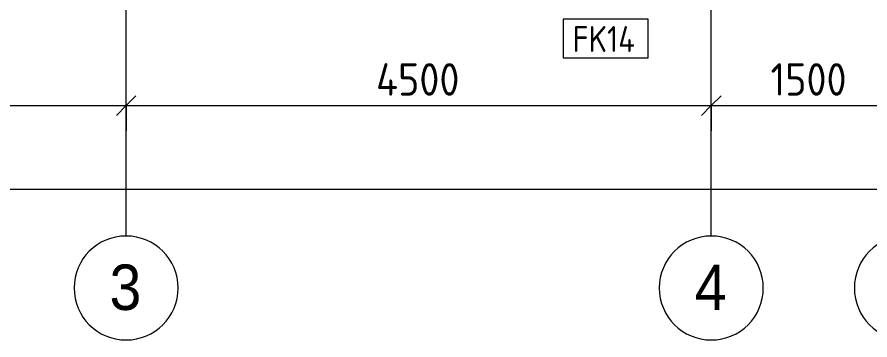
# Model space of a CAD drawing. Header units: millimetres. Extents: x -5426 to 189269, y -8553 to 29000.
# Drawn here: x 7171 to 13730, y -2960 to -475 of the extents above; entities that cross this region are included whole.
import ezdxf

# ---------------------------------------------------------------- set-up
doc = ezdxf.new("R2010")
doc.units = ezdxf.units.MM
for name, color, linetype, lineweight in [('A-ANNO-DIMS', 7, 'Continuous', 9), ('A-ANNO-DIMS-100', 7, 'Continuous', 9), ('A-WALL-IDEN', 7, 'Continuous', 9), ('Оси', 7, 'Continuous', 9), ('Оси-1', 7, 'Continuous', 20)]:
    doc.layers.add(name, color=color, linetype=linetype, lineweight=lineweight)
doc.styles.add('Arial', font='arial.ttf', dxfattribs={"width": 0.9, "height": 350})
doc.styles.add('GOST Common_1', font='GOST_Common.ttf', dxfattribs={"width": 0.9, "height": 200})
doc.styles.add('ISOCPEUR', font='isocpeur.ttf', dxfattribs={"width": 0.9, "height": 250})
doc.dimstyles.new('ISO-2_5_0_9К_БОЛЬШОЙ', dxfattribs={"dimscale": 304.8, "dimtxt": 248.995294, "dimasz": 0.492126, "dimexe": 0.393701, "dimexo": 0.984252, "dimgap": 0, "dimtad": 1, "dimdec": 0, "dimrnd": 10, "dimzin": 0, "dimdsep": 46, "dimtxsty": 'ISOCPEUR', "dimblk1": 'OBLIQUE', "dimblk2": 'OBLIQUE', "dimsah": 1, "dimcen": 0.09, "dimdle": 0.393701, "dimazin": 0, "dimtfac": 1, "dimtdec": 4, "dimtix": 1, "dimtmove": 2, "dimatfit": 3, "dimfxl": 1, "dimtvp": 1, "dimtolj": 1, "dimtzin": 0, "dimarcsym": 2})
doc.dimstyles.new('ISO-2_5_0_9К_БОЛЬШОЙ_1', dxfattribs={"dimscale": 304.8, "dimtxt": 248.995294, "dimasz": 0.492126, "dimexe": 0.393701, "dimexo": 0.984252, "dimgap": 0, "dimtad": 1, "dimdec": 0, "dimrnd": 10, "dimzin": 0, "dimdsep": 46, "dimtxsty": 'ISOCPEUR', "dimblk1": 'OBLIQUE', "dimblk2": 'OBLIQUE', "dimsah": 1, "dimcen": 0.09, "dimdle": 0.393701, "dimazin": 0, "dimtfac": 1, "dimtdec": 4, "dimtix": 1, "dimtmove": 0, "dimatfit": 3, "dimfxl": 1, "dimtvp": 1, "dimtolj": 1, "dimtzin": 0, "dimarcsym": 2})

# ---------------------------------------------------------------- blocks, each defined once
blk = doc.blocks.new('Ось сетки - D8-29747960-План отделки стен 3 этажа в осях 1-12')
at = {"layer": 'Оси-1'}
for start, end in [(360, 180), (180, 360)]:
    blk.add_arc((0, 0), 4, start, end, dxfattribs=at)
blk = doc.blocks.new('DIMBLOCK3-План отделки стен 3 этажа в осях 1-12')
at = {"layer": 'A-ANNO-DIMS-100'}
for p, q in [((3710, -1350.4), (3710, -1036.5)), ((8010, -1350.4), (8010, -1036.5)), ((3710, -1156.5), (8010, -1156.5)), ((3710, -1156.5), (3710, -1350.4)), ((8010, -1156.5), (8010, -1350.4))]:
    blk.add_line(p, q, dxfattribs=at)
at = {"layer": 'A-ANNO-DIMS-100', "lineweight": 20}
for p, q in [((3710, -1156.5), (3785, -1081.5)), ((8010, -1156.5), (8085, -1081.5)), ((3710, -1156.5), (3635, -1231.5)), ((8010, -1156.5), (7935, -1231.5))]:
    blk.add_line(p, q, dxfattribs=at)
at = {"layer": 'A-ANNO-DIMS-100', "color": 0, "insert": (5532, -829.9), "char_height": 250, "width": 787.208, "attachment_point": 1, "line_spacing_factor": 1.149209, "style": 'ISOCPEUR'}
blk.add_mtext('4300', dxfattribs=at)
blk = doc.blocks.new('_Oblique')
at = {"color": 0, "linetype": 'ByBlock', "lineweight": -2}
blk.add_line((-0.5, -0.5), (0.5, 0.5), dxfattribs=at)
blk = doc.blocks.new('DIMBLOCK4-План отделки стен 3 этажа в осях 1-12')
at = {"layer": 'A-ANNO-DIMS-100'}
for p, q in [((8010, -1350.4), (8010, -1036.5)), ((12510, -1350.4), (12510, -1036.5)), ((8010, -1156.5), (12510, -1156.5)), ((8010, -1156.5), (8010, -1350.4)), ((12510, -1156.5), (12510, -1350.4))]:
    blk.add_line(p, q, dxfattribs=at)
at = {"layer": 'A-ANNO-DIMS-100', "lineweight": 20}
for p, q in [((8010, -1156.5), (8085, -1081.5)), ((12510, -1156.5), (12585, -1081.5)), ((8010, -1156.5), (7935, -1231.5)), ((12510, -1156.5), (12435, -1231.5))]:
    blk.add_line(p, q, dxfattribs=at)
at = {"layer": 'A-ANNO-DIMS-100', "color": 0, "insert": (9932, -829.9), "char_height": 250, "width": 787.208, "attachment_point": 1, "line_spacing_factor": 1.149209, "style": 'ISOCPEUR'}
blk.add_mtext('4500', dxfattribs=at)
blk = doc.blocks.new('DIMBLOCK5-План отделки стен 3 этажа в осях 1-12')
at = {"layer": 'A-ANNO-DIMS-100'}
for p, q in [((12510, -1350.4), (12510, -1036.5)), ((14010, -1350.4), (14010, -1036.5)), ((12510, -1156.5), (14010, -1156.5)), ((12510, -1156.5), (12510, -1350.4)), ((14010, -1156.5), (14010, -1350.4))]:
    blk.add_line(p, q, dxfattribs=at)
at = {"layer": 'A-ANNO-DIMS-100', "lineweight": 20}
for p, q in [((12510, -1156.5), (12585, -1081.5)), ((14010, -1156.5), (14085, -1081.5)), ((12510, -1156.5), (12435, -1231.5)), ((14010, -1156.5), (13935, -1231.5))]:
    blk.add_line(p, q, dxfattribs=at)
at = {"layer": 'A-ANNO-DIMS-100', "color": 0, "insert": (12965.5, -829.9), "char_height": 250, "width": 706.764, "attachment_point": 1, "line_spacing_factor": 1.149209, "style": 'ISOCPEUR'}
blk.add_mtext('1500', dxfattribs=at)
blk = doc.blocks.new('DIMBLOCK25-План отделки стен 3 этажа в осях 1-12')
at = {"layer": 'A-ANNO-DIMS-100'}
for p, q in [((110, -1994.1), (110, -1680.1)), ((38310, -1994.1), (38310, -1680.1)), ((-10, -1800.1), (38430, -1800.1)), ((110, -1800.1), (110, -1994.1)), ((38310, -1800.1), (38310, -1994.1))]:
    blk.add_line(p, q, dxfattribs=at)
at = {"layer": 'A-ANNO-DIMS-100', "lineweight": 20}
for p, q in [((110, -1800.1), (185, -1725.1)), ((38310, -1800.1), (38385, -1725.1)), ((110, -1800.1), (35, -1875.1)), ((38310, -1800.1), (38235, -1875.1))]:
    blk.add_line(p, q, dxfattribs=at)
at = {"layer": 'A-ANNO-DIMS-100', "color": 0, "insert": (19932.7, -1473.5), "char_height": 250, "width": 948.097, "attachment_point": 1, "line_spacing_factor": 1.149209, "style": 'ISOCPEUR'}
blk.add_mtext('38200', dxfattribs=at)
blk = doc.blocks.new('М_стена_0001 - Типоразмер_без рамки-25382661-План отделки стен 3 этажа в осях 1-12')
at = {"layer": 'A-WALL-IDEN'}
for p, q in [((3.258, 1.523), (-3.273, 1.523)), ((-3.273, 1.523), (-3.273, -1.477)), ((3.258, -1.477), (3.258, 1.523)), ((-3.273, -1.477), (3.258, -1.477))]:
    blk.add_line(p, q, dxfattribs=at)

msp = doc.modelspace()

# ---------------------------------------------------------------- linework, layer by layer
at = {"layer": 'Оси'}
for p, q in [((8010, -2160.2), (8010, 339.8)), ((12510, -2160.2), (12510, 339.8))]:
    msp.add_line(p, q, dxfattribs=at)

# ---------------------------------------------------------------- block references
at = {"layer": 'A-WALL-IDEN', "xscale": 99.99999999999993, "yscale": 99.99999999999993, "zscale": 99.99999999999993}
msp.add_blockref('М_стена_0001 - Типоразмер_без рамки-25382661-План отделки стен 3 этажа в осях 1-12', (11697.7, -642.2), dxfattribs=at)
at = {"layer": 'Оси-1', "xscale": 99.99999999999993, "yscale": 99.99999999999993, "zscale": 99.99999999999993}
for p in [(8010, -2560.2), (12510, -2560.2), (14010, -2560.2)]:
    msp.add_blockref('Ось сетки - D8-29747960-План отделки стен 3 этажа в осях 1-12', p, dxfattribs=at)

# ---------------------------------------------------------------- texts
at = {"layer": 'A-WALL-IDEN', "insert": (11443.2, -544.2), "char_height": 200, "width": 627.721, "attachment_point": 1, "style": 'GOST Common_1'}
msp.add_mtext('FK14', dxfattribs=at)
at = {"layer": 'Оси', "char_height": 350, "width": 303.038, "attachment_point": 1, "style": 'Arial'}
for s, insert in [('\\fArial|b0|i0|c204|p34|;\\W.9;3', (7882.5, -2379.5)), ('\\fArial|b0|i0|c204|p34|;\\W.9;4', (12382.5, -2379.5))]:
    msp.add_mtext(s, dxfattribs=dict(at, insert=insert))

# ---------------------------------------------------------------- dimensions: what is measured, and where the dimension line sits
at = {"layer": 'A-ANNO-DIMS'}
for base, p1, p2, override, picture, middle in [((8010, -1156.5), (3710, -1050.4), (8010, -1050.4), {"dimpost": '<>', "dimfxl": 4299.999972}, 'DIMBLOCK3-План отделки стен 3 этажа в осях 1-12', (5860, -1031.5)), ((12510, -1156.5), (8010, -1050.4), (12510, -1050.4), {"dimpost": '<>', "dimfxl": 4500}, 'DIMBLOCK4-План отделки стен 3 этажа в осях 1-12', (10260, -1031.5)), ((14010, -1156.5), (12510, -1050.4), (14010, -1050.4), {"dimpost": '<>', "dimfxl": 1500}, 'DIMBLOCK5-План отделки стен 3 этажа в осях 1-12', (13260, -1031.5))]:
    dim = msp.add_linear_dim(base=base, p1=p1, p2=p2, dimstyle='ISO-2_5_0_9К_БОЛЬШОЙ_1', override=override, dxfattribs=at)
    dim.commit()
    dim.dimension.update_dxf_attribs({"geometry": picture, "text_midpoint": middle})
dim = msp.add_linear_dim(base=(38310, -1800.1), p1=(110, -1694.1), p2=(38310, -1694.1), dimstyle='ISO-2_5_0_9К_БОЛЬШОЙ', override={"dimpost": '<>', "dimfxl": 38199.999966}, dxfattribs=at)
dim.commit()
dim.dimension.update_dxf_attribs({"geometry": 'DIMBLOCK25-План отделки стен 3 этажа в осях 1-12', "text_midpoint": (20406.7, -1640.2), "dimtype": 160})

doc.saveas('drawing.dxf')
